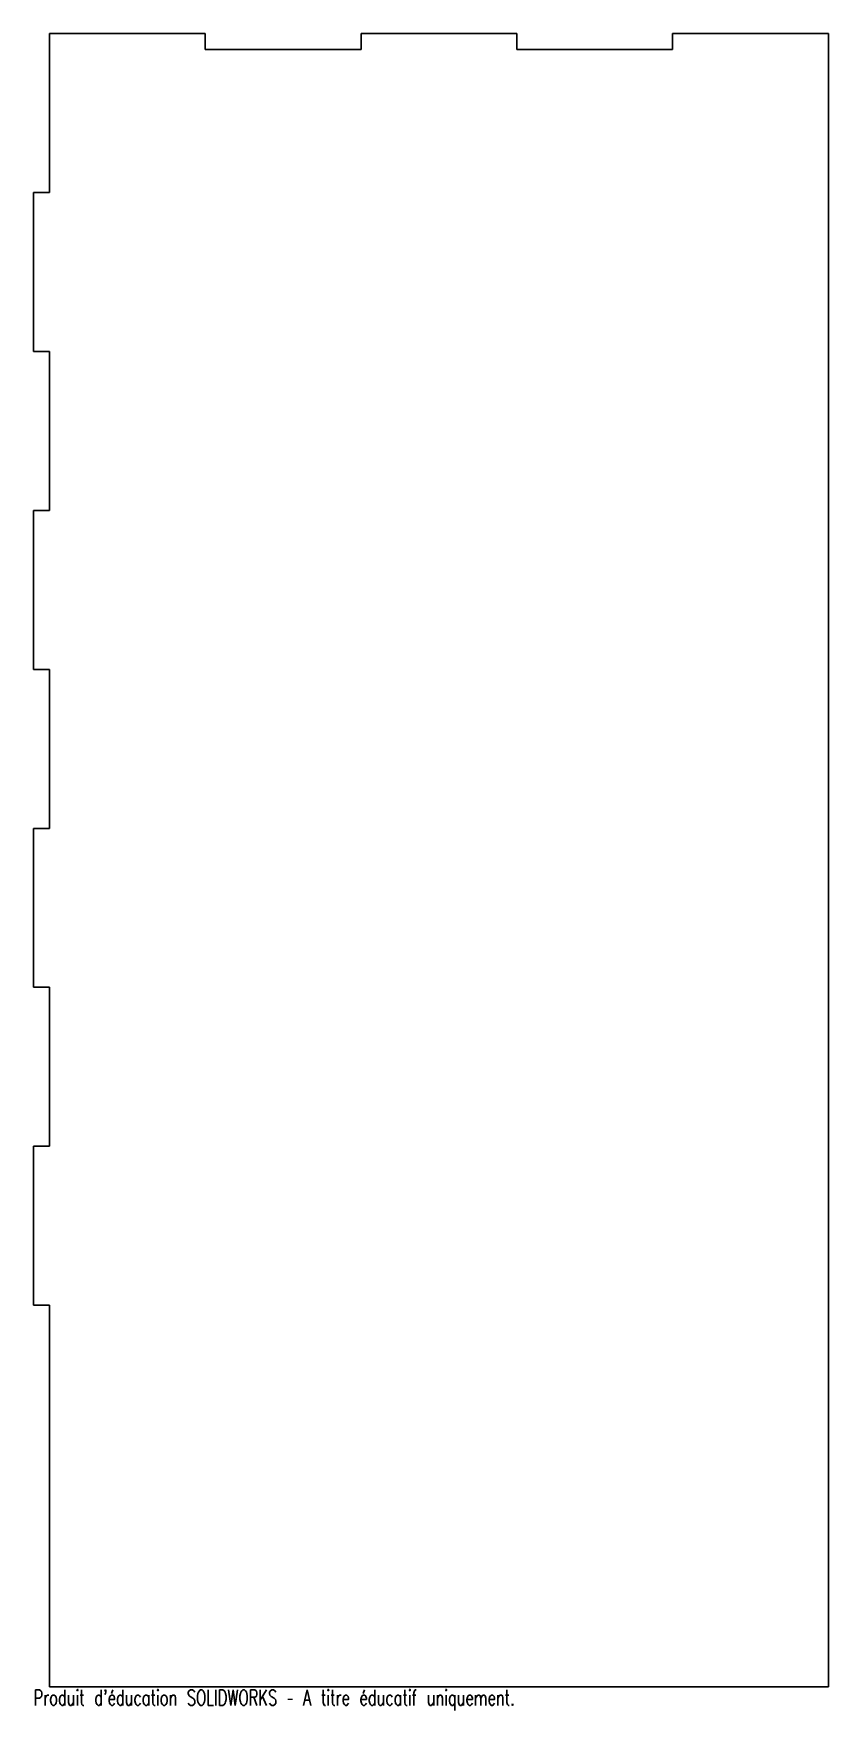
# Model space of a CAD drawing. Header units: millimetres. Extents: x 0 to 250, y -7 to 520.
import ezdxf

# ---------------------------------------------------------------- set-up
doc = ezdxf.new("R2010")
doc.units = ezdxf.units.MM
doc.styles.add('SLDTEXTSTYLE0', font='TXT', dxfattribs={"width": 0.7, "bigfont": 'bigfont'})

msp = doc.modelspace()

# ---------------------------------------------------------------- linework, layer by layer
at = {"color": 7, "linetype": 'Continuous', "lineweight": 25}
for p, q in [((54, 520), (5, 520)), ((5, 520), (5, 470)), ((54, 515), (54, 520)), ((152, 520), (103, 520)), ((103, 520), (103, 515)), ((152, 515), (152, 520)), ((250, 520), (201, 520)), ((201, 520), (201, 515)), ((250, 0), (250, 520)), ((103, 515), (54, 515)), ((201, 515), (152, 515)), ((5, 470), (0, 470)), ((0, 470), (0, 420)), ((0, 420), (5, 420)), ((5, 420), (5, 370)), ((5, 370), (0, 370)), ((0, 370), (0, 320)), ((0, 320), (5, 320)), ((5, 320), (5, 270)), ((5, 270), (0, 270)), ((0, 270), (0, 220)), ((0, 220), (5, 220)), ((5, 220), (5, 170)), ((5, 170), (0, 170)), ((0, 170), (0, 120)), ((0, 120), (5, 120)), ((5, 120), (5, 0)), ((5, 0), (250, 0))]:
    msp.add_line(p, q, dxfattribs=at)

# ---------------------------------------------------------------- texts
at = {"color": 7, "linetype": 'Continuous', "insert": (0, -1.02), "char_height": 4.8336, "attachment_point": 1, "style": 'SLDTEXTSTYLE0'}
msp.add_mtext("Produit d'éducation SOLIDWORKS – A titre éducatif uniquement.", dxfattribs=at)

doc.saveas('drawing.dxf')
